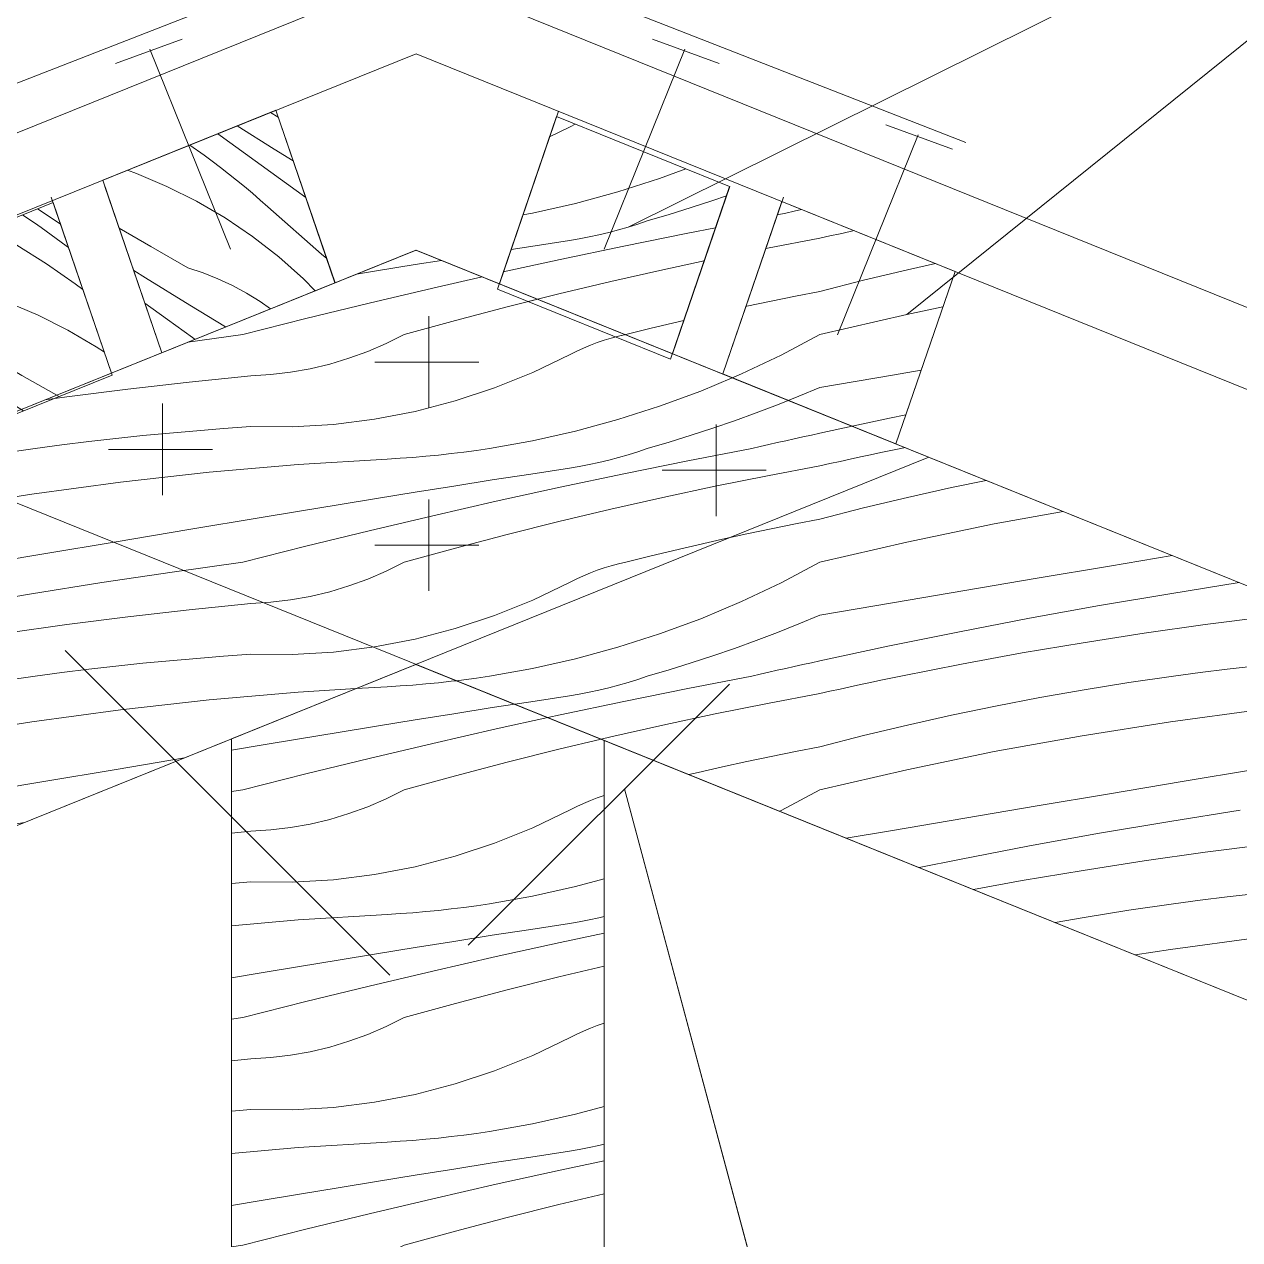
# Model space of a CAD drawing. Header units: millimetres. Extents: x 873544 to 1143527, y -837564 to -766512.
# Drawn here: x 1024534 to 1026161, y -771794 to -770167 of the extents above; entities that cross this region are included whole.
import ezdxf

# ---------------------------------------------------------------- set-up
doc = ezdxf.new("R2010")
doc.units = ezdxf.units.MM
doc.layers.add('2D-чертеж - Общий_Ном_пера__102', color=254, linetype='Continuous', lineweight=13, true_color=0xcccccc)
for name, color, linetype, lineweight in [('2D-чертеж - Общий_Ном_пера__124', 255, 'Continuous', 0), ('Dam konstrukstruksiyasi', 7, 'Continuous', 13), ('Qeyd xətti', 7, 'Continuous', 9)]:
    doc.layers.add(name, color=color, linetype=linetype, lineweight=lineweight)
doc.linetypes.add('С изломами (копия)', pattern='A,0,[2,BESEDKA1.Shx,S=79.365079,R=0,X=0,Y=0],-10000,0', length=10000)

# ---------------------------------------------------------------- blocks, each defined once
blk = doc.blocks.new('*X64')
at = {"layer": '2D-чертеж - Общий_Ном_пера__102', "linetype": 'Continuous'}
for p, q in [((-305860.2, -7921.5), (-305867.3, -7917)), ((-305851.3, -7927.6), (-305860.2, -7921.5)), ((-305821, -7926.4), (-305847.6, -7909)), ((-305913.1, -7935.5), (-305875.2, -7957.2)), ((-305842.6, -7933.8), (-305851.3, -7927.6)), ((-305808.9, -7958.5), (-305842.6, -7933.8)), ((-305816.7, -7929.1), (-305821, -7926.4)), ((-305875.2, -7957.2), (-305835.4, -7982.3)), ((-305805.9, -7960.7), (-305808.9, -7958.5)), ((-306009.1, -7978.5), (-306013.3, -7975.9)), ((-305986.3, -7992.2), (-306009.1, -7978.5)), ((-305835.4, -7982.3), (-305796.8, -8009.2)), ((-305979.6, -7996.5), (-305986.3, -7992.2)), ((-305972.8, -8000.5), (-305979.6, -7996.5)), ((-305965.8, -8004.2), (-305972.8, -8000.5)), ((-305958.8, -8007.7), (-305965.8, -8004.2)), ((-305951.6, -8011), (-305958.8, -8007.7)), ((-305944.3, -8014), (-305951.6, -8011)), ((-305936.9, -8016.7), (-305944.3, -8014)), ((-305929.4, -8019.2), (-305936.9, -8016.7)), ((-305887.5, -8033.8), (-305929.4, -8019.2)), ((-305786.7, -8016.7), (-305796.8, -8009.2)), ((-306015.3, -8043.7), (-306048.5, -8022.7)), ((-305846.6, -8051.1), (-305887.5, -8033.8)), ((-305966.6, -8073.7), (-306015.3, -8043.7)), ((-305807, -8071), (-305846.6, -8051.1)), ((-305993.4, -8098.8), (-306030.8, -8074.4)), ((-305917.6, -8103), (-305966.6, -8073.7)), ((-305768.7, -8093.4), (-305807, -8071)), ((-306015, -8106.3), (-306021.5, -8101.6)), ((-305934.6, -8136.5), (-305993.4, -8098.8)), ((-305868.2, -8131.8), (-305917.6, -8103)), ((-305757.9, -8100.7), (-305768.7, -8093.4)), ((-305981.3, -8131), (-306015, -8106.3)), ((-305947.5, -8155.6), (-305981.3, -8131)), ((-305818.5, -8160), (-305868.2, -8131.8)), ((-305875.5, -8173.6), (-305934.6, -8136.5)), ((-306001.9, -8158.9), (-305969.3, -8181.7)), ((-305913.7, -8180.2), (-305947.5, -8155.6)), ((-305818.3, -8160.1), (-305818.5, -8160)), ((-305958.2, -8189.8), (-305969.3, -8181.7)), ((-305897.4, -8192), (-305913.7, -8180.2)), ((-305866.1, -8179.4), (-305875.5, -8173.6)), ((-305947.3, -8198.2), (-305958.2, -8189.8)), ((-305936.4, -8206.6), (-305947.3, -8198.2)), ((-305935.5, -8207.4), (-305936.4, -8206.6))]:
    blk.add_line(p, q, dxfattribs=at)
blk = doc.blocks.new('Штриховка_28')
at = {"layer": '2D-чертеж - Общий_Ном_пера__124', "linetype": 'Continuous'}
for p, q in [((-306058.3, -7994.1), (-305826.5, -7900.5)), ((-305826.5, -7900.5), (-305747.4, -8131.4)), ((-305979.2, -8225.1), (-306058.3, -7994.1)), ((-305747.4, -8131.4), (-305979.2, -8225.1))]:
    blk.add_line(p, q, dxfattribs=at)
at = {"layer": '2D-чертеж - Общий_Ном_пера__102', "linetype": 'Continuous'}
blk.add_blockref('*X64', (0, 0), dxfattribs=at)
blk = doc.blocks.new('*X66')
at = {"layer": '2D-чертеж - Общий_Ном_пера__102', "linetype": 'Continuous'}
for p, q in [((-305525.1, -7785.9), (-305535.6, -7779.8)), ((-305602.7, -7810.8), (-305606.1, -7808.3)), ((-305530.6, -7828.8), (-305580, -7797.7)), ((-305643.6, -7823.4), (-305624.4, -7836.8)), ((-305568.9, -7835.3), (-305602.7, -7810.8)), ((-305613.4, -7845), (-305624.4, -7836.8)), ((-305535.1, -7859.9), (-305568.9, -7835.3)), ((-305505, -7844.6), (-305530.6, -7828.8)), ((-305715.1, -7861.4), (-305727.1, -7857.2)), ((-305602.4, -7853.3), (-305613.4, -7845)), ((-305591.6, -7861.8), (-305602.4, -7853.3)), ((-305674.2, -7878.7), (-305715.1, -7861.4)), ((-305580.9, -7870.4), (-305591.6, -7861.8)), ((-305570.3, -7879.1), (-305580.9, -7870.4)), ((-305501.2, -7884.3), (-305535.1, -7859.9)), ((-305634.6, -7898.6), (-305674.2, -7878.7)), ((-305559.8, -7888), (-305570.3, -7879.1)), ((-305549.4, -7897), (-305559.8, -7888)), ((-305488.2, -7893.7), (-305501.2, -7884.3)), ((-305596.3, -7921), (-305634.6, -7898.6)), ((-305539.1, -7906.1), (-305549.4, -7897)), ((-305467.4, -7969.4), (-305539.1, -7906.1)), ((-305559.6, -7945.9), (-305596.3, -7921)), ((-305695.8, -7959.4), (-305738, -7934.8)), ((-305524.5, -7973.1), (-305559.6, -7945.9)), ((-305646.1, -7987.6), (-305695.8, -7959.4)), ((-305460.2, -7975.4), (-305467.4, -7969.4)), ((-305625.7, -7994.4), (-305646.1, -7987.6)), ((-305491.4, -8002.5), (-305524.5, -7973.1)), ((-305703, -8001.2), (-305718.6, -7991.4)), ((-305643.6, -8037.9), (-305703, -8001.2)), ((-305605.8, -8002.4), (-305625.7, -7994.4)), ((-305586.4, -8011.5), (-305605.8, -8002.4)), ((-305475.6, -8018.4), (-305491.4, -8002.5)), ((-305567.5, -8021.6), (-305586.4, -8011.5)), ((-305549.2, -8032.9), (-305567.5, -8021.6)), ((-305673.6, -8056.8), (-305703.7, -8035)), ((-305595.7, -8066.9), (-305643.6, -8037.9)), ((-305535.3, -8042.6), (-305549.2, -8032.9)), ((-305639.7, -8081.2), (-305673.6, -8056.8)), ((-305636.5, -8083.5), (-305639.7, -8081.2))]:
    blk.add_line(p, q, dxfattribs=at)
blk = doc.blocks.new('Штриховка_29')
at = {"layer": '2D-чертеж - Общий_Ном_пера__124', "linetype": 'Continuous'}
for p, q in [((-305760, -7870.5), (-305528.2, -7776.8)), ((-305528.2, -7776.8), (-305449.2, -8007.8)), ((-305681, -8101.4), (-305760, -7870.5)), ((-305449.2, -8007.8), (-305681, -8101.4))]:
    blk.add_line(p, q, dxfattribs=at)
at = {"layer": '2D-чертеж - Общий_Ном_пера__102', "linetype": 'Continuous'}
blk.add_blockref('*X66', (0, 0), dxfattribs=at)
blk = doc.blocks.new('*X72')
at = {"layer": '2D-чертеж - Общий_Ном_пера__102', "linetype": 'Continuous'}
for p, q in [((-304857, -7917), (-304845.7, -7914.4)), ((-304845.7, -7914.4), (-304834.3, -7911.9)), ((-304834.3, -7911.9), (-304824.4, -7909.7)), ((-304772.9, -7942.1), (-304759.3, -7939.1)), ((-304759.3, -7939.1), (-304754.2, -7938)), ((-304870.2, -7961.3), (-304800, -7948.1)), ((-304800, -7948.1), (-304786.5, -7945.1)), ((-304786.5, -7945.1), (-304772.9, -7942.1)), ((-304872.4, -7961.8), (-304870.2, -7961.3)), ((-304682.8, -7990.3), (-304645.4, -7982)), ((-304800, -8019.3), (-304741.5, -8004.3)), ((-304741.5, -8004.3), (-304682.8, -7990.3)), ((-304832.7, -8025.7), (-304800, -8019.3)), ((-304897.9, -8039.3), (-304865.3, -8032.4)), ((-304865.3, -8032.4), (-304832.7, -8025.7)), ((-304899, -8039.5), (-304897.9, -8039.3)), ((-304800, -8077.2), (-304683.5, -8050.2)), ((-304683.5, -8050.2), (-304635.4, -8040.2)), ((-304800, -8077.2), (-304852, -8104.7)), ((-304852, -8104.7), (-304905.1, -8129.9)), ((-304905.1, -8129.9), (-304917.3, -8135)), ((-304800, -8147.8), (-304703, -8131.3)), ((-304703, -8131.3), (-304664.3, -8124.8)), ((-304800, -8147.8), (-304828.3, -8159.7)), ((-304828.3, -8159.7), (-304842.3, -8165.3)), ((-304756.8, -8199.8), (-304706.7, -8189.1)), ((-304706.7, -8189.1), (-304684.8, -8184.7))]:
    blk.add_line(p, q, dxfattribs=at)
blk = doc.blocks.new('Штриховка_32')
at = {"layer": '2D-чертеж - Общий_Ном_пера__124', "linetype": 'Continuous'}
for p, q in [((-304850.9, -7898.9), (-304929.9, -8129.9)), ((-304619.1, -7992.6), (-304850.9, -7898.9)), ((-304698.1, -8223.5), (-304619.1, -7992.6)), ((-304929.9, -8129.9), (-304698.1, -8223.5))]:
    blk.add_line(p, q, dxfattribs=at)
at = {"layer": '2D-чертеж - Общий_Ном_пера__102', "linetype": 'Continuous'}
blk.add_blockref('*X72', (0, 0), dxfattribs=at)
blk = doc.blocks.new('*X74')
at = {"layer": '2D-чертеж - Общий_Ном_пера__102', "linetype": 'Continuous'}
for p, q in [((-305161.8, -7812.2), (-305134.1, -7798.8)), ((-305134.1, -7798.8), (-305127.4, -7795.5)), ((-304979.4, -7855.3), (-305014.5, -7868.2)), ((-305014.5, -7868.2), (-305070.5, -7886.2)), ((-305070.5, -7886.2), (-305127.2, -7901.6)), ((-304925, -7891.4), (-304943.3, -7897.7)), ((-305127.2, -7901.6), (-305184.6, -7914.5)), ((-304972.4, -7907.2), (-305001.7, -7916.2)), ((-304943.3, -7897.7), (-304972.4, -7907.2)), ((-305184.6, -7914.5), (-305197.6, -7916.8)), ((-305001.7, -7916.2), (-305031.2, -7924.8)), ((-305095.8, -7943.5), (-305082.7, -7940.3)), ((-305082.7, -7940.3), (-305069.7, -7936.9)), ((-305069.7, -7936.9), (-305056.7, -7933.2)), ((-305056.7, -7933.2), (-305043.9, -7929.1)), ((-305043.9, -7929.1), (-305031.2, -7924.8)), ((-304977, -7941.4), (-304939.7, -7934.2)), ((-305187, -7959), (-305135.4, -7951)), ((-305135.4, -7951), (-305122.1, -7948.8)), ((-305122.1, -7948.8), (-305108.9, -7946.3)), ((-305108.9, -7946.3), (-305095.8, -7943.5)), ((-305062.5, -7958.7), (-304977, -7941.4)), ((-305213.4, -7963.1), (-305187, -7959)), ((-305147.9, -7976.7), (-305062.5, -7958.7)), ((-305223.8, -7993.3), (-305147.9, -7976.7)), ((-305010.1, -7990.3), (-304954.8, -7978.5)), ((-305079.8, -8006), (-305010.1, -7990.3)), ((-305149.3, -8022.6), (-305079.8, -8006)), ((-305190.4, -8032.9), (-305149.3, -8022.6)), ((-305060, -8077.2), (-305027.7, -8069.2)), ((-305027.7, -8069.2), (-304995.3, -8061.3)), ((-304995.3, -8061.3), (-304982.1, -8058.3)), ((-305073.2, -8080.3), (-305069.6, -8079.3)), ((-305069.6, -8079.3), (-305060, -8077.2))]:
    blk.add_line(p, q, dxfattribs=at)
blk = doc.blocks.new('Штриховка_33')
at = {"layer": '2D-чертеж - Общий_Ном_пера__124', "linetype": 'Continuous'}
for p, q in [((-305152.6, -7785.3), (-305231.6, -8016.2)), ((-304920.8, -7879), (-305152.6, -7785.3)), ((-304999.8, -8109.9), (-304920.8, -7879)), ((-305231.6, -8016.2), (-304999.8, -8109.9))]:
    blk.add_line(p, q, dxfattribs=at)
at = {"layer": '2D-чертеж - Общий_Ном_пера__102', "linetype": 'Continuous'}
blk.add_blockref('*X74', (0, 0), dxfattribs=at)
blk = doc.blocks.new('*X76')
at = {"layer": '2D-чертеж - Общий_Ном_пера__102', "linetype": 'Continuous'}
for p, q in [((-305310.6, -8543.2), (-305293.5, -8541.3)), ((-305293.5, -8541.3), (-305286.5, -8540.5)), ((-305421.2, -8551.1), (-305379.1, -8548.5)), ((-305379.1, -8548.5), (-305362, -8547.5)), ((-305362, -8547.5), (-305344.8, -8546.3)), ((-305344.8, -8546.3), (-305327.7, -8544.9)), ((-305327.7, -8544.9), (-305310.6, -8543.2)), ((-305238.6, -8576.6), (-305208.6, -8572)), ((-305341.8, -8593), (-305290.2, -8584.8)), ((-305290.2, -8584.8), (-305238.6, -8576.6)), ((-305233.2, -8605), (-305164.3, -8589.9)), ((-305444.9, -8609.7), (-305393.4, -8601.3)), ((-305393.4, -8601.3), (-305341.8, -8593)), ((-305318.3, -8624.4), (-305233.2, -8605)), ((-305548, -8626.7), (-305496.5, -8618.2)), ((-305496.5, -8618.2), (-305444.9, -8609.7)), ((-305149.3, -8632.2), (-305092.8, -8618.7)), ((-305587.6, -8633.4), (-305548, -8626.7)), ((-305403.2, -8644.5), (-305318.3, -8624.4)), ((-305218.6, -8649.6), (-305149.3, -8632.2)), ((-305488, -8665.3), (-305403.2, -8644.5)), ((-305287.7, -8667.8), (-305218.6, -8649.6)), ((-305572.6, -8686.8), (-305488, -8665.3)), ((-305356.6, -8686.8), (-305287.7, -8667.8)), ((-305587.6, -8688.9), (-305572.6, -8686.8)), ((-305380.6, -8698.7), (-305356.6, -8686.8)), ((-305405.3, -8709.3), (-305380.6, -8698.7)), ((-305125.3, -8708.8), (-305116.3, -8704.7)), ((-305116.3, -8704.7), (-305107.2, -8700.9)), ((-305107.2, -8700.9), (-305098, -8697.4)), ((-305098, -8697.4), (-305088.8, -8694.3)), ((-305456.2, -8726.2), (-305430.5, -8718.5)), ((-305430.5, -8718.5), (-305405.3, -8709.3)), ((-305184.1, -8737.3), (-305134.1, -8713.2)), ((-305134.1, -8713.2), (-305125.3, -8708.8)), ((-305535.2, -8740.3), (-305508.6, -8737.1)), ((-305508.6, -8737.1), (-305482.2, -8732.4)), ((-305482.2, -8732.4), (-305456.2, -8726.2)), ((-305235.5, -8758.2), (-305184.1, -8737.3)), ((-305587.6, -8744.6), (-305562, -8742.1)), ((-305562, -8742.1), (-305535.2, -8740.3)), ((-305288.1, -8775.6), (-305235.5, -8758.2)), ((-305341.7, -8789.6), (-305288.1, -8775.6)), ((-305451.2, -8807), (-305396.2, -8800.1)), ((-305396.2, -8800.1), (-305341.7, -8789.6)), ((-305587.6, -8811.8), (-305562, -8810)), ((-305562, -8810), (-305506.6, -8810.3)), ((-305506.6, -8810.3), (-305451.2, -8807)), ((-305127.2, -8816), (-305184.6, -8828.9)), ((-305088.8, -8805.6), (-305127.2, -8816)), ((-305184.6, -8828.9), (-305242.5, -8839.2)), ((-305362, -8852.3), (-305344.8, -8851.1)), ((-305344.8, -8851.1), (-305327.7, -8849.7)), ((-305327.7, -8849.7), (-305310.6, -8848)), ((-305310.6, -8848), (-305293.5, -8846.1)), ((-305293.5, -8846.1), (-305276.5, -8844)), ((-305276.5, -8844), (-305259.5, -8841.7)), ((-305259.5, -8841.7), (-305242.5, -8839.2)), ((-305587.6, -8868.5), (-305498.4, -8860.8)), ((-305498.4, -8860.8), (-305379.1, -8853.3)), ((-305379.1, -8853.3), (-305362, -8852.3)), ((-305187, -8873.4), (-305135.4, -8865.4)), ((-305135.4, -8865.4), (-305122.1, -8863.2)), ((-305122.1, -8863.2), (-305108.9, -8860.7)), ((-305108.9, -8860.7), (-305095.8, -8857.9)), ((-305095.8, -8857.9), (-305088.8, -8856.2)), ((-305290.2, -8889.6), (-305238.6, -8881.4)), ((-305238.6, -8881.4), (-305187, -8873.4)), ((-305147.9, -8891.1), (-305088.8, -8878.6)), ((-305393.4, -8906.1), (-305341.8, -8897.8)), ((-305341.8, -8897.8), (-305290.2, -8889.6)), ((-305233.2, -8909.8), (-305147.9, -8891.1)), ((-305496.5, -8923), (-305444.9, -8914.5)), ((-305444.9, -8914.5), (-305393.4, -8906.1)), ((-305318.3, -8929.2), (-305233.2, -8909.8)), ((-305587.6, -8938.2), (-305548, -8931.5)), ((-305548, -8931.5), (-305496.5, -8923)), ((-305403.2, -8949.3), (-305318.3, -8929.2)), ((-305149.3, -8937), (-305088.8, -8922.6)), ((-305488, -8970.1), (-305403.2, -8949.3)), ((-305218.6, -8954.4), (-305149.3, -8937)), ((-305287.7, -8972.6), (-305218.6, -8954.4)), ((-305572.6, -8991.6), (-305488, -8970.1)), ((-305356.6, -8991.6), (-305287.7, -8972.6)), ((-305587.6, -8993.7), (-305572.6, -8991.6)), ((-305380.6, -9003.5), (-305356.6, -8991.6)), ((-305430.5, -9023.3), (-305405.3, -9014.1)), ((-305405.3, -9014.1), (-305380.6, -9003.5)), ((-305134.1, -9018), (-305125.3, -9013.6)), ((-305125.3, -9013.6), (-305116.3, -9009.5)), ((-305116.3, -9009.5), (-305107.2, -9005.7)), ((-305107.2, -9005.7), (-305098, -9002.2)), ((-305098, -9002.2), (-305088.8, -8999.1)), ((-305456.2, -9031), (-305430.5, -9023.3)), ((-305184.1, -9042.1), (-305134.1, -9018)), ((-305587.6, -9049.4), (-305562, -9046.9)), ((-305562, -9046.9), (-305535.2, -9045.1)), ((-305535.2, -9045.1), (-305508.6, -9041.9)), ((-305508.6, -9041.9), (-305482.2, -9037.2)), ((-305482.2, -9037.2), (-305456.2, -9031)), ((-305235.5, -9063), (-305184.1, -9042.1)), ((-305288.1, -9080.4), (-305235.5, -9063)), ((-305396.2, -9104.9), (-305341.7, -9094.4)), ((-305341.7, -9094.4), (-305288.1, -9080.4)), ((-305506.6, -9115.1), (-305451.2, -9111.8)), ((-305451.2, -9111.8), (-305396.2, -9104.9)), ((-305088.8, -9110.4), (-305127.2, -9120.8)), ((-305587.6, -9116.6), (-305562, -9114.8)), ((-305562, -9114.8), (-305506.6, -9115.1)), ((-305127.2, -9120.8), (-305184.6, -9133.7)), ((-305259.5, -9146.5), (-305242.5, -9144)), ((-305184.6, -9133.7), (-305242.5, -9144)), ((-305498.4, -9165.6), (-305379.1, -9158.1)), ((-305379.1, -9158.1), (-305362, -9157.1)), ((-305362, -9157.1), (-305344.8, -9155.9)), ((-305344.8, -9155.9), (-305327.7, -9154.5)), ((-305327.7, -9154.5), (-305310.6, -9152.8)), ((-305310.6, -9152.8), (-305293.5, -9150.9)), ((-305293.5, -9150.9), (-305276.5, -9148.8)), ((-305276.5, -9148.8), (-305259.5, -9146.5)), ((-305587.6, -9173.3), (-305498.4, -9165.6)), ((-305187, -9178.2), (-305135.4, -9170.2)), ((-305135.4, -9170.2), (-305122.1, -9168)), ((-305122.1, -9168), (-305108.9, -9165.5)), ((-305108.9, -9165.5), (-305095.8, -9162.7)), ((-305095.8, -9162.7), (-305088.8, -9161)), ((-305290.2, -9194.4), (-305238.6, -9186.2)), ((-305238.6, -9186.2), (-305187, -9178.2)), ((-305147.9, -9195.9), (-305088.8, -9183.4)), ((-305393.4, -9210.9), (-305341.8, -9202.6)), ((-305341.8, -9202.6), (-305290.2, -9194.4)), ((-305233.2, -9214.6), (-305147.9, -9195.9)), ((-305496.5, -9227.8), (-305444.9, -9219.3)), ((-305444.9, -9219.3), (-305393.4, -9210.9)), ((-305318.3, -9234), (-305233.2, -9214.6)), ((-305587.6, -9243), (-305548, -9236.3)), ((-305548, -9236.3), (-305496.5, -9227.8)), ((-305403.2, -9254.1), (-305318.3, -9234)), ((-305218.6, -9259.2), (-305149.3, -9241.8)), ((-305149.3, -9241.8), (-305088.8, -9227.4)), ((-305488, -9274.9), (-305403.2, -9254.1)), ((-305287.7, -9277.4), (-305218.6, -9259.2)), ((-305572.6, -9296.4), (-305488, -9274.9)), ((-305356.6, -9296.4), (-305287.7, -9277.4)), ((-305587.6, -9298.5), (-305572.6, -9296.4)), ((-305380.6, -9308.3), (-305356.6, -9296.4)), ((-305107.2, -9310.5), (-305098, -9307)), ((-305098, -9307), (-305088.8, -9303.9)), ((-305430.5, -9328.1), (-305405.3, -9318.9)), ((-305405.3, -9318.9), (-305380.6, -9308.3)), ((-305184.1, -9346.9), (-305134.1, -9322.8)), ((-305134.1, -9322.8), (-305125.3, -9318.4)), ((-305125.3, -9318.4), (-305116.3, -9314.3)), ((-305116.3, -9314.3), (-305107.2, -9310.5)), ((-305482.2, -9342), (-305456.2, -9335.8)), ((-305456.2, -9335.8), (-305430.5, -9328.1)), ((-305587.6, -9354.2), (-305562, -9351.7)), ((-305562, -9351.7), (-305535.2, -9349.9)), ((-305535.2, -9349.9), (-305508.6, -9346.7)), ((-305508.6, -9346.7), (-305482.2, -9342)), ((-305235.5, -9367.8), (-305184.1, -9346.9)), ((-305288.1, -9385.2), (-305235.5, -9367.8)), ((-305341.7, -9399.2), (-305288.1, -9385.2)), ((-305396.2, -9409.7), (-305341.7, -9399.2)), ((-305587.6, -9421.4), (-305562, -9419.6)), ((-305562, -9419.6), (-305506.6, -9419.9)), ((-305506.6, -9419.9), (-305451.2, -9416.6)), ((-305451.2, -9416.6), (-305396.2, -9409.7)), ((-305088.8, -9415.2), (-305127.2, -9425.6)), ((-305127.2, -9425.6), (-305184.6, -9438.5)), ((-305293.5, -9455.7), (-305276.5, -9453.6)), ((-305276.5, -9453.6), (-305259.5, -9451.3)), ((-305259.5, -9451.3), (-305242.5, -9448.8)), ((-305184.6, -9438.5), (-305242.5, -9448.8)), ((-305498.4, -9470.4), (-305379.1, -9462.9)), ((-305379.1, -9462.9), (-305362, -9461.9)), ((-305362, -9461.9), (-305344.8, -9460.7)), ((-305344.8, -9460.7), (-305327.7, -9459.3)), ((-305327.7, -9459.3), (-305310.6, -9457.6)), ((-305310.6, -9457.6), (-305293.5, -9455.7)), ((-305108.9, -9470.3), (-305095.8, -9467.5)), ((-305095.8, -9467.5), (-305088.8, -9465.8)), ((-305587.6, -9478.1), (-305498.4, -9470.4)), ((-305238.6, -9491), (-305187, -9483)), ((-305187, -9483), (-305135.4, -9475)), ((-305135.4, -9475), (-305122.1, -9472.8)), ((-305122.1, -9472.8), (-305108.9, -9470.3)), ((-305341.8, -9507.4), (-305290.2, -9499.2)), ((-305290.2, -9499.2), (-305238.6, -9491)), ((-305233.2, -9519.4), (-305147.9, -9500.7)), ((-305147.9, -9500.7), (-305088.8, -9488.2)), ((-305444.9, -9524.1), (-305393.4, -9515.7)), ((-305393.4, -9515.7), (-305341.8, -9507.4)), ((-305548, -9541.1), (-305496.5, -9532.6)), ((-305496.5, -9532.6), (-305444.9, -9524.1)), ((-305318.3, -9538.8), (-305233.2, -9519.4)), ((-305149.3, -9546.6), (-305088.8, -9532.2)), ((-305587.6, -9547.8), (-305548, -9541.1)), ((-305403.2, -9558.9), (-305318.3, -9538.8)), ((-305218.6, -9564), (-305149.3, -9546.6)), ((-305488, -9579.7), (-305403.2, -9558.9)), ((-305287.7, -9582.2), (-305218.6, -9564)), ((-305572.6, -9601.2), (-305488, -9579.7)), ((-305356.6, -9601.2), (-305287.7, -9582.2)), ((-305587.6, -9603.3), (-305572.6, -9601.2)), ((-305405.3, -9623.7), (-305380.6, -9613.1)), ((-305380.6, -9613.1), (-305356.6, -9601.2)), ((-305116.3, -9619.1), (-305107.2, -9615.3)), ((-305107.2, -9615.3), (-305098, -9611.8)), ((-305098, -9611.8), (-305088.8, -9608.7)), ((-305430.5, -9632.9), (-305405.3, -9623.7)), ((-305184.1, -9651.7), (-305134.1, -9627.6)), ((-305134.1, -9627.6), (-305125.3, -9623.2)), ((-305125.3, -9623.2), (-305116.3, -9619.1)), ((-305508.6, -9651.5), (-305482.2, -9646.8)), ((-305482.2, -9646.8), (-305456.2, -9640.6)), ((-305456.2, -9640.6), (-305430.5, -9632.9)), ((-305587.6, -9659), (-305562, -9656.5)), ((-305562, -9656.5), (-305535.2, -9654.7)), ((-305535.2, -9654.7), (-305508.6, -9651.5)), ((-305235.5, -9672.6), (-305184.1, -9651.7)), ((-305288.1, -9690), (-305235.5, -9672.6)), ((-305341.7, -9704), (-305288.1, -9690)), ((-305396.2, -9714.5), (-305341.7, -9704)), ((-305587.6, -9726.2), (-305562, -9724.4)), ((-305562, -9724.4), (-305506.6, -9724.7)), ((-305506.6, -9724.7), (-305451.2, -9721.4)), ((-305451.2, -9721.4), (-305396.2, -9714.5)), ((-305088.8, -9720), (-305127.2, -9730.4)), ((-305184.6, -9743.3), (-305242.5, -9753.6)), ((-305127.2, -9730.4), (-305184.6, -9743.3)), ((-305327.7, -9764.1), (-305310.6, -9762.4)), ((-305310.6, -9762.4), (-305293.5, -9760.5)), ((-305293.5, -9760.5), (-305276.5, -9758.4)), ((-305276.5, -9758.4), (-305259.5, -9756.1)), ((-305259.5, -9756.1), (-305242.5, -9753.6)), ((-305587.6, -9782.9), (-305498.4, -9775.2)), ((-305498.4, -9775.2), (-305379.1, -9767.7)), ((-305379.1, -9767.7), (-305362, -9766.7)), ((-305362, -9766.7), (-305344.8, -9765.5)), ((-305344.8, -9765.5), (-305327.7, -9764.1)), ((-305135.4, -9779.8), (-305122.1, -9777.6)), ((-305122.1, -9777.6), (-305108.9, -9775.1)), ((-305108.9, -9775.1), (-305095.8, -9772.3)), ((-305095.8, -9772.3), (-305088.8, -9770.6)), ((-305238.6, -9795.8), (-305187, -9787.8)), ((-305187, -9787.8), (-305135.4, -9779.8)), ((-305147.9, -9805.5), (-305088.8, -9793)), ((-305341.8, -9812.2), (-305290.2, -9804)), ((-305290.2, -9804), (-305238.6, -9795.8)), ((-305233.2, -9824.2), (-305147.9, -9805.5)), ((-305444.9, -9828.9), (-305393.4, -9820.5)), ((-305393.4, -9820.5), (-305341.8, -9812.2)), ((-305318.3, -9843.6), (-305233.2, -9824.2)), ((-305548, -9845.9), (-305496.5, -9837.4)), ((-305496.5, -9837.4), (-305444.9, -9828.9)), ((-305403.2, -9863.7), (-305318.3, -9843.6)), ((-305149.3, -9851.4), (-305088.8, -9837)), ((-305587.6, -9852.6), (-305548, -9845.9)), ((-305218.6, -9868.8), (-305149.3, -9851.4)), ((-305488, -9884.5), (-305403.2, -9863.7)), ((-305287.7, -9887), (-305218.6, -9868.8)), ((-305572.6, -9906), (-305488, -9884.5)), ((-305356.6, -9906), (-305287.7, -9887)), ((-305587.6, -9908.1), (-305572.6, -9906)), ((-305380.6, -9917.9), (-305356.6, -9906)), ((-305405.3, -9928.5), (-305380.6, -9917.9)), ((-305125.3, -9928), (-305116.3, -9923.9)), ((-305116.3, -9923.9), (-305107.2, -9920.1)), ((-305107.2, -9920.1), (-305098, -9916.6)), ((-305098, -9916.6), (-305088.8, -9913.5)), ((-305456.2, -9945.4), (-305430.5, -9937.7)), ((-305430.5, -9937.7), (-305405.3, -9928.5)), ((-305184.1, -9956.5), (-305134.1, -9932.4)), ((-305134.1, -9932.4), (-305125.3, -9928)), ((-305535.2, -9959.5), (-305508.6, -9956.3)), ((-305508.6, -9956.3), (-305482.2, -9951.6)), ((-305482.2, -9951.6), (-305456.2, -9945.4)), ((-305235.5, -9977.4), (-305184.1, -9956.5)), ((-305587.6, -9963.8), (-305562, -9961.3)), ((-305562, -9961.3), (-305535.2, -9959.5)), ((-305288.1, -9994.8), (-305235.5, -9977.4)), ((-305341.7, -10008.8), (-305288.1, -9994.8)), ((-305451.2, -10026.2), (-305396.2, -10019.3)), ((-305396.2, -10019.3), (-305341.7, -10008.8)), ((-305587.6, -10031), (-305562, -10029.2)), ((-305562, -10029.2), (-305506.6, -10029.5)), ((-305506.6, -10029.5), (-305451.2, -10026.2)), ((-305127.2, -10035.2), (-305184.6, -10048.1)), ((-305088.8, -10024.8), (-305127.2, -10035.2)), ((-305184.6, -10048.1), (-305242.5, -10058.4)), ((-305379.1, -10072.5), (-305362, -10071.5)), ((-305362, -10071.5), (-305344.8, -10070.3)), ((-305344.8, -10070.3), (-305327.7, -10068.9)), ((-305327.7, -10068.9), (-305310.6, -10067.2)), ((-305310.6, -10067.2), (-305293.5, -10065.3)), ((-305293.5, -10065.3), (-305276.5, -10063.2)), ((-305276.5, -10063.2), (-305259.5, -10060.9)), ((-305259.5, -10060.9), (-305242.5, -10058.4)), ((-305587.6, -10087.7), (-305498.4, -10080)), ((-305498.4, -10080), (-305379.1, -10072.5)), ((-305187, -10092.6), (-305135.4, -10084.6)), ((-305135.4, -10084.6), (-305122.1, -10082.4)), ((-305122.1, -10082.4), (-305108.9, -10079.9)), ((-305108.9, -10079.9), (-305095.8, -10077.1)), ((-305095.8, -10077.1), (-305088.8, -10075.4)), ((-305290.2, -10108.8), (-305238.6, -10100.6)), ((-305238.6, -10100.6), (-305187, -10092.6)), ((-305147.9, -10110.3), (-305088.8, -10097.8)), ((-305393.4, -10125.3), (-305341.8, -10117)), ((-305341.8, -10117), (-305290.2, -10108.8)), ((-305233.2, -10129), (-305147.9, -10110.3)), ((-305496.5, -10142.2), (-305444.9, -10133.7)), ((-305444.9, -10133.7), (-305393.4, -10125.3)), ((-305318.3, -10148.4), (-305233.2, -10129)), ((-305587.6, -10157.4), (-305548, -10150.7)), ((-305548, -10150.7), (-305496.5, -10142.2)), ((-305403.2, -10168.5), (-305318.3, -10148.4)), ((-305149.3, -10156.2), (-305088.8, -10141.8)), ((-305488, -10189.3), (-305403.2, -10168.5)), ((-305218.6, -10173.6), (-305149.3, -10156.2)), ((-305287.7, -10191.8), (-305218.6, -10173.6)), ((-305572.6, -10210.8), (-305488, -10189.3)), ((-305356.6, -10210.8), (-305287.7, -10191.8)), ((-305587.6, -10212.9), (-305572.6, -10210.8)), ((-305380.6, -10222.7), (-305356.6, -10210.8)), ((-305098, -10221.4), (-305088.8, -10218.3)), ((-305430.5, -10242.5), (-305405.3, -10233.3)), ((-305405.3, -10233.3), (-305380.6, -10222.7)), ((-305134.1, -10237.2), (-305125.3, -10232.8)), ((-305125.3, -10232.8), (-305116.3, -10228.7)), ((-305116.3, -10228.7), (-305107.2, -10224.9)), ((-305107.2, -10224.9), (-305098, -10221.4)), ((-305482.2, -10256.4), (-305456.2, -10250.2)), ((-305456.2, -10250.2), (-305430.5, -10242.5)), ((-305184.1, -10261.3), (-305134.1, -10237.2)), ((-305587.6, -10268.6), (-305562, -10266.1)), ((-305562, -10266.1), (-305535.2, -10264.3)), ((-305535.2, -10264.3), (-305508.6, -10261.1)), ((-305508.6, -10261.1), (-305482.2, -10256.4)), ((-305235.5, -10282.2), (-305184.1, -10261.3)), ((-305288.1, -10299.6), (-305235.5, -10282.2)), ((-305341.7, -10313.6), (-305288.1, -10299.6)), ((-305396.2, -10324.1), (-305341.7, -10313.6)), ((-305506.6, -10334.3), (-305451.2, -10331)), ((-305451.2, -10331), (-305396.2, -10324.1)), ((-305088.8, -10329.6), (-305127.2, -10340)), ((-305587.6, -10335.8), (-305562, -10334)), ((-305562, -10334), (-305506.6, -10334.3)), ((-305127.2, -10340), (-305184.6, -10352.9)), ((-305259.5, -10365.7), (-305242.5, -10363.2)), ((-305184.6, -10352.9), (-305242.5, -10363.2)), ((-305498.4, -10384.8), (-305379.1, -10377.3)), ((-305379.1, -10377.3), (-305362, -10376.3)), ((-305362, -10376.3), (-305344.8, -10375.1)), ((-305344.8, -10375.1), (-305327.7, -10373.7)), ((-305327.7, -10373.7), (-305310.6, -10372)), ((-305310.6, -10372), (-305293.5, -10370.1)), ((-305293.5, -10370.1), (-305276.5, -10368)), ((-305276.5, -10368), (-305259.5, -10365.7)), ((-305095.8, -10381.9), (-305088.8, -10380.2)), ((-305587.6, -10392.5), (-305498.4, -10384.8)), ((-305238.6, -10405.4), (-305187, -10397.4)), ((-305187, -10397.4), (-305135.4, -10389.4)), ((-305135.4, -10389.4), (-305122.1, -10387.2)), ((-305122.1, -10387.2), (-305108.9, -10384.7)), ((-305108.9, -10384.7), (-305095.8, -10381.9)), ((-305341.8, -10421.8), (-305290.2, -10413.6)), ((-305290.2, -10413.6), (-305238.6, -10405.4)), ((-305147.9, -10415.1), (-305088.8, -10402.6)), ((-305393.4, -10430.1), (-305341.8, -10421.8)), ((-305233.2, -10433.8), (-305147.9, -10415.1)), ((-305496.5, -10447), (-305444.9, -10438.5)), ((-305444.9, -10438.5), (-305393.4, -10430.1)), ((-305318.3, -10453.2), (-305233.2, -10433.8)), ((-305587.6, -10462.2), (-305548, -10455.5)), ((-305548, -10455.5), (-305496.5, -10447)), ((-305403.2, -10473.3), (-305318.3, -10453.2)), ((-305218.6, -10478.4), (-305149.3, -10461)), ((-305149.3, -10461), (-305088.8, -10446.6)), ((-305488, -10494.1), (-305403.2, -10473.3)), ((-305287.7, -10496.6), (-305218.6, -10478.4)), ((-305572.6, -10515.6), (-305488, -10494.1)), ((-305356.6, -10515.6), (-305287.7, -10496.6)), ((-305587.6, -10517.7), (-305572.6, -10515.6)), ((-305405.3, -10538.1), (-305380.6, -10527.5)), ((-305380.6, -10527.5), (-305356.6, -10515.6)), ((-305107.2, -10529.7), (-305098, -10526.2)), ((-305098, -10526.2), (-305088.8, -10523.1)), ((-305430.5, -10547.3), (-305405.3, -10538.1)), ((-305184.1, -10566.1), (-305134.1, -10542)), ((-305134.1, -10542), (-305125.3, -10537.6)), ((-305125.3, -10537.6), (-305116.3, -10533.5)), ((-305116.3, -10533.5), (-305107.2, -10529.7)), ((-305482.2, -10561.2), (-305456.2, -10555)), ((-305456.2, -10555), (-305430.5, -10547.3)), ((-305587.6, -10573.4), (-305562, -10570.9)), ((-305562, -10570.9), (-305535.2, -10569.1)), ((-305535.2, -10569.1), (-305508.6, -10565.9)), ((-305508.6, -10565.9), (-305482.2, -10561.2)), ((-305235.5, -10587), (-305184.1, -10566.1)), ((-305288.1, -10604.4), (-305235.5, -10587)), ((-305341.7, -10618.4), (-305288.1, -10604.4)), ((-305396.2, -10628.9), (-305341.7, -10618.4)), ((-305587.6, -10640.6), (-305562, -10638.8)), ((-305562, -10638.8), (-305506.6, -10639.1)), ((-305506.6, -10639.1), (-305451.2, -10635.8)), ((-305451.2, -10635.8), (-305396.2, -10628.9)), ((-305088.8, -10634.4), (-305127.2, -10644.8)), ((-305184.6, -10657.7), (-305242.5, -10668)), ((-305127.2, -10644.8), (-305184.6, -10657.7)), ((-305293.5, -10674.9), (-305276.5, -10672.8)), ((-305276.5, -10672.8), (-305259.5, -10670.5)), ((-305259.5, -10670.5), (-305242.5, -10668)), ((-305587.6, -10697.3), (-305498.4, -10689.6)), ((-305498.4, -10689.6), (-305379.1, -10682.1)), ((-305379.1, -10682.1), (-305362, -10681.1)), ((-305362, -10681.1), (-305344.8, -10679.9)), ((-305344.8, -10679.9), (-305327.7, -10678.5)), ((-305327.7, -10678.5), (-305310.6, -10676.8)), ((-305310.6, -10676.8), (-305293.5, -10674.9)), ((-305122.1, -10692), (-305108.9, -10689.5)), ((-305108.9, -10689.5), (-305095.8, -10686.7)), ((-305095.8, -10686.7), (-305088.8, -10685)), ((-305238.6, -10710.2), (-305187, -10702.2)), ((-305187, -10702.2), (-305135.4, -10694.2)), ((-305135.4, -10694.2), (-305122.1, -10692)), ((-305341.8, -10726.6), (-305290.2, -10718.4)), ((-305290.2, -10718.4), (-305238.6, -10710.2)), ((-305233.2, -10738.6), (-305147.9, -10719.9)), ((-305147.9, -10719.9), (-305088.8, -10707.4)), ((-305444.9, -10743.3), (-305393.4, -10734.9)), ((-305393.4, -10734.9), (-305341.8, -10726.6)), ((-305318.3, -10758), (-305233.2, -10738.6)), ((-305548, -10760.3), (-305496.5, -10751.8)), ((-305496.5, -10751.8), (-305444.9, -10743.3)), ((-305149.3, -10765.8), (-305088.8, -10751.4)), ((-305587.6, -10767), (-305548, -10760.3)), ((-305363.8, -10768.8), (-305318.3, -10758)), ((-305161.1, -10768.8), (-305149.3, -10765.8))]:
    blk.add_line(p, q, dxfattribs=at)
blk = doc.blocks.new('Штриховка_34')
at = {"layer": '2D-чертеж - Общий_Ном_пера__124', "linetype": 'Continuous'}
for p, q in [((-305587.6, -8618.4), (-305340.7, -8518.6)), ((-305340.7, -8518.6), (-305088.8, -8620.4)), ((-305587.6, -10768.8), (-305587.6, -8618.4)), ((-305088.8, -8620.4), (-305088.8, -10768.8)), ((-305088.8, -10768.8), (-305587.6, -10768.8))]:
    blk.add_line(p, q, dxfattribs=at)
at = {"layer": '2D-чертеж - Общий_Ном_пера__102', "linetype": 'Continuous'}
blk.add_blockref('*X76', (0, 0), dxfattribs=at)
blk = doc.blocks.new('*X78')
at = {"layer": '2D-чертеж - Общий_Ном_пера__102', "linetype": 'Continuous'}
for p, q in [((-305393.4, -7991.7), (-305341.8, -7983.4)), ((-305341.8, -7983.4), (-305306.4, -7977.8)), ((-305420.3, -7996.1), (-305393.4, -7991.7)), ((-305318.3, -8014.8), (-305252.1, -7999.7)), ((-305403.2, -8034.9), (-305318.3, -8014.8)), ((-305488, -8055.7), (-305403.2, -8034.9)), ((-305218.6, -8040), (-305177.8, -8029.7)), ((-305287.7, -8058.2), (-305218.6, -8040)), ((-305572.6, -8077.2), (-305488, -8055.7)), ((-305356.6, -8077.2), (-305287.7, -8058.2)), ((-305646.1, -8087.3), (-305572.6, -8077.2)), ((-305380.6, -8089.1), (-305356.6, -8077.2)), ((-305098, -8087.8), (-305088.6, -8084.7)), ((-305088.6, -8084.7), (-305079.2, -8081.8)), ((-305079.2, -8081.8), (-305069.6, -8079.3)), ((-305069.6, -8079.3), (-305060.2, -8077.2)), ((-305430.5, -8108.9), (-305405.3, -8099.7)), ((-305405.3, -8099.7), (-305380.6, -8089.1)), ((-305134.1, -8103.6), (-305125.3, -8099.2)), ((-305125.3, -8099.2), (-305116.3, -8095.1)), ((-305116.3, -8095.1), (-305107.2, -8091.3)), ((-305107.2, -8091.3), (-305098, -8087.8)), ((-305482.2, -8122.8), (-305456.2, -8116.6)), ((-305456.2, -8116.6), (-305430.5, -8108.9)), ((-305184.1, -8127.7), (-305134.1, -8103.6)), ((-305644.2, -8140.7), (-305562, -8132.5)), ((-305562, -8132.5), (-305535.2, -8130.7)), ((-305535.2, -8130.7), (-305508.6, -8127.5)), ((-305508.6, -8127.5), (-305482.2, -8122.8)), ((-305235.5, -8148.6), (-305184.1, -8127.7)), ((-304917.3, -8135), (-304959.3, -8152.7)), ((-305808.2, -8160.5), (-305726.3, -8150.1)), ((-305726.3, -8150.1), (-305644.2, -8140.7)), ((-305288.1, -8166), (-305235.5, -8148.6)), ((-305837.6, -8164.7), (-305808.2, -8160.5)), ((-305341.7, -8180), (-305288.1, -8166)), ((-304959.3, -8152.7), (-305014.5, -8173)), ((-304842.3, -8165.3), (-304856.8, -8171.1)), ((-305396.2, -8190.5), (-305341.7, -8180)), ((-305014.5, -8173), (-305070.5, -8191)), ((-304885.4, -8182), (-304914.3, -8192.5)), ((-304856.8, -8171.1), (-304885.4, -8182)), ((-305598.2, -8202.9), (-305562, -8200.4)), ((-305562, -8200.4), (-305506.6, -8200.7)), ((-305506.6, -8200.7), (-305451.2, -8197.4)), ((-305451.2, -8197.4), (-305396.2, -8190.5)), ((-305070.5, -8191), (-305127.2, -8206.4)), ((-304914.3, -8192.5), (-304943.3, -8202.5)), ((-304800, -8209.1), (-304756.8, -8199.8)), ((-305778.7, -8220.4), (-305742.7, -8216.2)), ((-305742.7, -8216.2), (-305706.6, -8212.4)), ((-305706.6, -8212.4), (-305670.5, -8208.9)), ((-305670.5, -8208.9), (-305634.3, -8205.8)), ((-305634.3, -8205.8), (-305598.2, -8202.9)), ((-305127.2, -8206.4), (-305184.6, -8219.3)), ((-304972.4, -8212), (-305001.7, -8221)), ((-304943.3, -8202.5), (-304972.4, -8212)), ((-304845.7, -8219.2), (-304834.3, -8216.7)), ((-304834.3, -8216.7), (-304822.8, -8214.1)), ((-304822.8, -8214.1), (-304811.4, -8211.6)), ((-304811.4, -8211.6), (-304800, -8209.1)), ((-305910.4, -8238.3), (-305850.7, -8229.6)), ((-305850.7, -8229.6), (-305814.7, -8224.8)), ((-305814.7, -8224.8), (-305778.7, -8220.4)), ((-305276.5, -8234.4), (-305259.5, -8232.1)), ((-305259.5, -8232.1), (-305242.5, -8229.6)), ((-305184.6, -8219.3), (-305242.5, -8229.6)), ((-305043.9, -8233.9), (-305031.2, -8229.6)), ((-305001.7, -8221), (-305031.2, -8229.6)), ((-304977, -8246.2), (-304891.3, -8229.6)), ((-304891.3, -8229.6), (-304879.9, -8227)), ((-304879.9, -8227), (-304868.5, -8224.4)), ((-304868.5, -8224.4), (-304857.1, -8221.8)), ((-304857.1, -8221.8), (-304845.7, -8219.2)), ((-304718.6, -8235.2), (-304705, -8232.4)), ((-304705, -8232.4), (-304691.4, -8229.6)), ((-304691.4, -8229.6), (-304685.8, -8228.5)), ((-305498.4, -8251.2), (-305379.1, -8243.7)), ((-305379.1, -8243.7), (-305362, -8242.7)), ((-305362, -8242.7), (-305344.8, -8241.5)), ((-305344.8, -8241.5), (-305327.7, -8240.1)), ((-305327.7, -8240.1), (-305310.6, -8238.4)), ((-305310.6, -8238.4), (-305293.5, -8236.5)), ((-305293.5, -8236.5), (-305276.5, -8234.4)), ((-305108.9, -8251.1), (-305095.8, -8248.3)), ((-305095.8, -8248.3), (-305082.7, -8245.1)), ((-305082.7, -8245.1), (-305069.7, -8241.7)), ((-305069.7, -8241.7), (-305056.7, -8238)), ((-305062.5, -8263.5), (-304977, -8246.2)), ((-305056.7, -8238), (-305043.9, -8233.9)), ((-304786.5, -8249.9), (-304772.9, -8246.9)), ((-304772.9, -8246.9), (-304759.3, -8243.9)), ((-304759.3, -8243.9), (-304745.8, -8241)), ((-304745.8, -8241), (-304732.2, -8238.1)), ((-304732.2, -8238.1), (-304718.6, -8235.2)), ((-305736.3, -8274.6), (-305617.5, -8261.5)), ((-305617.5, -8261.5), (-305498.4, -8251.2)), ((-305238.6, -8271.8), (-305187, -8263.8)), ((-305187, -8263.8), (-305135.4, -8255.8)), ((-305147.9, -8281.5), (-305062.5, -8263.5)), ((-305135.4, -8255.8), (-305122.1, -8253.6)), ((-305122.1, -8253.6), (-305108.9, -8251.1)), ((-304870.2, -8266.1), (-304800, -8252.9)), ((-304800, -8252.9), (-304786.5, -8249.9)), ((-305854.8, -8290.6), (-305736.3, -8274.6)), ((-305341.8, -8288.2), (-305290.2, -8280)), ((-305290.2, -8280), (-305238.6, -8271.8)), ((-305233.2, -8300.2), (-305147.9, -8281.5)), ((-305010.1, -8295.1), (-304940.3, -8280.2)), ((-304940.3, -8280.2), (-304870.2, -8266.1)), ((-304682.8, -8295.1), (-304623.9, -8282)), ((-304623.9, -8282), (-304577.4, -8272.3)), ((-305972.9, -8309.3), (-305854.8, -8290.6)), ((-305444.9, -8304.9), (-305393.4, -8296.5)), ((-305393.4, -8296.5), (-305341.8, -8288.2)), ((-305079.8, -8310.8), (-305010.1, -8295.1)), ((-304741.5, -8309.1), (-304682.8, -8295.1)), ((-305548, -8321.9), (-305496.5, -8313.4)), ((-305496.5, -8313.4), (-305444.9, -8304.9)), ((-305318.3, -8319.6), (-305233.2, -8300.2)), ((-305149.3, -8327.4), (-305079.8, -8310.8)), ((-304800, -8324.1), (-304741.5, -8309.1)), ((-304566.5, -8330.7), (-304474.4, -8313.9)), ((-305645, -8338.1), (-305548, -8321.9)), ((-305403.2, -8339.7), (-305318.3, -8319.6)), ((-305218.6, -8344.8), (-305149.3, -8327.4)), ((-304865.3, -8337.2), (-304832.7, -8330.5)), ((-304832.7, -8330.5), (-304800, -8324.1)), ((-304683.5, -8355), (-304566.5, -8330.7)), ((-305742, -8354.4), (-305645, -8338.1)), ((-305488, -8360.5), (-305403.2, -8339.7)), ((-305287.7, -8363), (-305218.6, -8344.8)), ((-304930.4, -8351.2), (-304897.9, -8344.1)), ((-304897.9, -8344.1), (-304865.3, -8337.2)), ((-305839.1, -8370.7), (-305742, -8354.4)), ((-305572.6, -8382), (-305488, -8360.5)), ((-305356.6, -8382), (-305287.7, -8363)), ((-304995.3, -8366.1), (-304962.9, -8358.5)), ((-304962.9, -8358.5), (-304930.4, -8351.2)), ((-304800, -8382), (-304683.5, -8355)), ((-305936.1, -8387), (-305839.1, -8370.7)), ((-305060, -8382), (-305027.7, -8374)), ((-305027.7, -8374), (-304995.3, -8366.1)), ((-304412.1, -8387), (-304328.4, -8372.9)), ((-305761.4, -8409), (-305667.1, -8395)), ((-305667.1, -8395), (-305572.6, -8382)), ((-305405.3, -8404.5), (-305380.6, -8393.9)), ((-305380.6, -8393.9), (-305356.6, -8382)), ((-305116.3, -8399.9), (-305107.2, -8396.1)), ((-305107.2, -8396.1), (-305098, -8392.6)), ((-305098, -8392.6), (-305088.6, -8389.5)), ((-305088.6, -8389.5), (-305079.2, -8386.6)), ((-305079.2, -8386.6), (-305069.6, -8384.1)), ((-305069.6, -8384.1), (-305060, -8382)), ((-304800, -8382), (-304852, -8409.5)), ((-304509, -8403.3), (-304412.1, -8387)), ((-305855.6, -8424), (-305761.4, -8409)), ((-305430.5, -8413.7), (-305405.3, -8404.5)), ((-305184.1, -8432.5), (-305134.1, -8408.4)), ((-305134.1, -8408.4), (-305125.3, -8404)), ((-305125.3, -8404), (-305116.3, -8399.9)), ((-304852, -8409.5), (-304905.1, -8434.7)), ((-304606, -8419.7), (-304509, -8403.3)), ((-304331.6, -8424), (-304238.6, -8409.2)), ((-305949.7, -8440), (-305855.6, -8424)), ((-305508.6, -8432.3), (-305482.2, -8427.6)), ((-305482.2, -8427.6), (-305456.2, -8421.4)), ((-305456.2, -8421.4), (-305430.5, -8413.7)), ((-304703, -8436.1), (-304606, -8419.7)), ((-304425.7, -8440), (-304331.6, -8424)), ((-305644.2, -8445.5), (-305562, -8437.3)), ((-305562, -8437.3), (-305535.2, -8435.5)), ((-305535.2, -8435.5), (-305508.6, -8432.3)), ((-305235.5, -8453.4), (-305184.1, -8432.5)), ((-304905.1, -8434.7), (-304959.3, -8457.5)), ((-304800, -8452.6), (-304703, -8436.1)), ((-304519.5, -8457), (-304425.7, -8440)), ((-305808.2, -8465.3), (-305726.3, -8454.9)), ((-305726.3, -8454.9), (-305644.2, -8445.5)), ((-305288.1, -8470.8), (-305235.5, -8453.4)), ((-304959.3, -8457.5), (-305014.5, -8477.8)), ((-304800, -8452.6), (-304828.3, -8464.5)), ((-304613.2, -8475), (-304519.5, -8457)), ((-304284.2, -8465.3), (-304202.3, -8454.9)), ((-305890, -8476.9), (-305808.2, -8465.3)), ((-305341.7, -8484.8), (-305288.1, -8470.8)), ((-304856.8, -8475.9), (-304885.4, -8486.8)), ((-304828.3, -8464.5), (-304856.8, -8475.9)), ((-304706.7, -8493.9), (-304613.2, -8475)), ((-304447.7, -8489.6), (-304366, -8476.9)), ((-304366, -8476.9), (-304284.2, -8465.3)), ((-305396.2, -8495.3), (-305341.7, -8484.8)), ((-305014.5, -8477.8), (-305070.5, -8495.8)), ((-304885.4, -8486.8), (-304914.3, -8497.3)), ((-304529.1, -8503.4), (-304447.7, -8489.6)), ((-305634.3, -8510.6), (-305598.2, -8507.7)), ((-305598.2, -8507.7), (-305562, -8505.2)), ((-305562, -8505.2), (-305506.6, -8505.5)), ((-305506.6, -8505.5), (-305451.2, -8502.2)), ((-305451.2, -8502.2), (-305396.2, -8495.3)), ((-305070.5, -8495.8), (-305127.2, -8511.2)), ((-304943.3, -8507.3), (-304972.4, -8516.8)), ((-304914.3, -8497.3), (-304943.3, -8507.3)), ((-304800, -8513.9), (-304706.7, -8493.9)), ((-304610.4, -8518.4), (-304529.1, -8503.4)), ((-305814.7, -8529.6), (-305778.7, -8525.2)), ((-305778.7, -8525.2), (-305742.7, -8521)), ((-305742.7, -8521), (-305706.6, -8517.2)), ((-305706.6, -8517.2), (-305670.5, -8513.7)), ((-305670.5, -8513.7), (-305634.3, -8510.6)), ((-305184.6, -8524.1), (-305242.5, -8534.4)), ((-305127.2, -8511.2), (-305184.6, -8524.1)), ((-305001.7, -8525.8), (-305031.2, -8534.4)), ((-304972.4, -8516.8), (-305001.7, -8525.8)), ((-304857.1, -8526.6), (-304845.7, -8524)), ((-304845.7, -8524), (-304834.3, -8521.5)), ((-304834.3, -8521.5), (-304822.8, -8518.9)), ((-304822.8, -8518.9), (-304811.4, -8516.4)), ((-304811.4, -8516.4), (-304800, -8513.9)), ((-304691.4, -8534.4), (-304610.4, -8518.4)), ((-304290.7, -8529.6), (-304254.7, -8525.2)), ((-304254.7, -8525.2), (-304218.7, -8521)), ((-305910.4, -8543.1), (-305850.7, -8534.4)), ((-305850.7, -8534.4), (-305814.7, -8529.6)), ((-305286.5, -8540.5), (-305276.5, -8539.2)), ((-305276.5, -8539.2), (-305259.5, -8536.9)), ((-305259.5, -8536.9), (-305242.5, -8534.4)), ((-305056.7, -8542.8), (-305043.9, -8538.7)), ((-305043.9, -8538.7), (-305031.2, -8534.4)), ((-304977, -8551), (-304891.3, -8534.4)), ((-304891.3, -8534.4), (-304879.9, -8531.8)), ((-304879.9, -8531.8), (-304868.5, -8529.2)), ((-304868.5, -8529.2), (-304857.1, -8526.6)), ((-304732.2, -8542.9), (-304718.6, -8540)), ((-304718.6, -8540), (-304705, -8537.2)), ((-304705, -8537.2), (-304691.4, -8534.4)), ((-304386.4, -8543.1), (-304326.7, -8534.4)), ((-304326.7, -8534.4), (-304290.7, -8529.6)), ((-305617.5, -8566.3), (-305498.4, -8556)), ((-305498.4, -8556), (-305421.2, -8551.1)), ((-305135.4, -8560.6), (-305122.1, -8558.4)), ((-305122.1, -8558.4), (-305108.9, -8555.9)), ((-305108.9, -8555.9), (-305095.8, -8553.1)), ((-305095.8, -8553.1), (-305082.7, -8549.9)), ((-305082.7, -8549.9), (-305069.7, -8546.5)), ((-305069.7, -8546.5), (-305056.7, -8542.8)), ((-305062.5, -8568.3), (-304977, -8551)), ((-304870.2, -8570.9), (-304800, -8557.7)), ((-304800, -8557.7), (-304786.5, -8554.7)), ((-304786.5, -8554.7), (-304772.9, -8551.7)), ((-304772.9, -8551.7), (-304759.3, -8548.7)), ((-304759.3, -8548.7), (-304745.8, -8545.8)), ((-304745.8, -8545.8), (-304732.2, -8542.9)), ((-304505.5, -8563.1), (-304446, -8552.7)), ((-304446, -8552.7), (-304386.4, -8543.1)), ((-305736.3, -8579.4), (-305617.5, -8566.3)), ((-305208.6, -8572), (-305187, -8568.6)), ((-305187, -8568.6), (-305135.4, -8560.6)), ((-305147.9, -8586.3), (-305062.5, -8568.3)), ((-304940.3, -8585), (-304870.2, -8570.9)), ((-304623.9, -8586.8), (-304564.7, -8574.5)), ((-304564.7, -8574.5), (-304505.5, -8563.1)), ((-305854.8, -8595.4), (-305736.3, -8579.4)), ((-305164.3, -8589.9), (-305147.9, -8586.3)), ((-305010.1, -8599.9), (-304940.3, -8585)), ((-304682.8, -8599.9), (-304623.9, -8586.8)), ((-304330.8, -8595.4), (-304212.3, -8579.4)), ((-305972.9, -8614.1), (-305854.8, -8595.4)), ((-305079.8, -8615.6), (-305010.1, -8599.9)), ((-304741.5, -8613.9), (-304682.8, -8599.9)), ((-304448.9, -8614.1), (-304330.8, -8595.4)), ((-305092.8, -8618.7), (-305079.8, -8615.6)), ((-304800, -8628.9), (-304741.5, -8613.9)), ((-304566.5, -8635.5), (-304448.9, -8614.1)), ((-304865.3, -8642), (-304832.7, -8635.3)), ((-304832.7, -8635.3), (-304800, -8628.9)), ((-304683.5, -8659.8), (-304566.5, -8635.5)), ((-305742, -8659.2), (-305650.8, -8643.9)), ((-304962.9, -8663.3), (-304930.4, -8656)), ((-304930.4, -8656), (-304897.9, -8648.9)), ((-304897.9, -8648.9), (-304865.3, -8642)), ((-305839.1, -8675.5), (-305742, -8659.2)), ((-304975.3, -8666.2), (-304962.9, -8663.3)), ((-304800, -8686.8), (-304683.5, -8659.8)), ((-304315.1, -8675.5), (-304218, -8659.2)), ((-305936.1, -8691.8), (-305839.1, -8675.5)), ((-304800, -8686.8), (-304852, -8714.3)), ((-304412.1, -8691.8), (-304315.1, -8675.5)), ((-304509, -8708.1), (-304412.1, -8691.8)), ((-304852, -8714.3), (-304854, -8715.3)), ((-304606, -8724.5), (-304509, -8708.1)), ((-304331.6, -8728.8), (-304237.4, -8713.8)), ((-305949.7, -8744.8), (-305864.7, -8730.3)), ((-304703, -8740.9), (-304606, -8724.5)), ((-304425.7, -8744.8), (-304331.6, -8728.8)), ((-304764.6, -8751.4), (-304703, -8740.9)), ((-304519.5, -8761.8), (-304425.7, -8744.8)), ((-304613.2, -8779.8), (-304519.5, -8761.8)), ((-304366, -8781.7), (-304284.2, -8770.1)), ((-304284.2, -8770.1), (-304202.3, -8759.7)), ((-304667.2, -8790.7), (-304613.2, -8779.8)), ((-304447.7, -8794.4), (-304366, -8781.7)), ((-304529.1, -8808.2), (-304447.7, -8794.4)), ((-304594.2, -8820.2), (-304529.1, -8808.2)), ((-304326.7, -8839.2), (-304290.7, -8834.4)), ((-304290.7, -8834.4), (-304254.7, -8830)), ((-304254.7, -8830), (-304218.7, -8825.8)), ((-304446, -8857.5), (-304386.4, -8847.9)), ((-304386.4, -8847.9), (-304326.7, -8839.2)), ((-304485, -8864.3), (-304446, -8857.5)), ((-304330.8, -8900.2), (-304212.3, -8884.2)), ((-304377.9, -8907.6), (-304330.8, -8900.2))]:
    blk.add_line(p, q, dxfattribs=at)
blk = doc.blocks.new('Штриховка_35')
at = {"layer": '2D-чертеж - Общий_Ном_пера__124', "linetype": 'Continuous'}
for p, q in [((-305340.7, -7963.9), (-307360, -8779.8)), ((-303291.9, -8791.7), (-305340.7, -7963.9)), ((-307158.7, -9253.1), (-305340.7, -8518.6)), ((-305340.7, -8518.6), (-303493.2, -9265.1))]:
    blk.add_line(p, q, dxfattribs=at)
at = {"layer": '2D-чертеж - Общий_Ном_пера__102', "linetype": 'Continuous'}
blk.add_blockref('*X78', (0, 0), dxfattribs=at)

msp = doc.modelspace()

# ---------------------------------------------------------------- linework, layer by layer
at = {"linetype": 'Continuous', "lineweight": 9}
for p, q in [((1025169.7, -770513.8), (1025248.8, -770282.9)), ((1025401.5, -770607.5), (1025478.1, -770383.8)), ((1024588.6, -771005), (1025023.1, -771439.5)), ((1025128, -771399.5), (1025477.6, -771049.9)), ((1024811.2, -771123.2), (1024811.2, -773273.6)), ((1025310, -771125.2), (1025310, -773273.6))]:
    msp.add_line(p, q, dxfattribs=at)
at = {"linetype": 'С изломами (копия)', "lineweight": 9}
for p, q in [((1025075.5, -770557.4), (1025075.5, -770680)), ((1025003, -770618.7), (1025142.3, -770618.7)), ((1024718.8, -770674.4), (1024718.8, -770797)), ((1025460, -770702.3), (1025460, -770824.9)), ((1024646.3, -770735.7), (1024785.6, -770735.7)), ((1025387.6, -770763.6), (1025526.9, -770763.6)), ((1025075.5, -770802.6), (1025075.5, -770925.2)), ((1025003, -770863.9), (1025142.3, -770863.9))]:
    msp.add_line(p, q, dxfattribs=at)
at = {"color": 2, "linetype": 'Continuous', "lineweight": 9}
msp.add_line((1025337.4, -771190.1), (1025602.9, -772181.1), dxfattribs=at)
at = {"layer": 'Dam konstrukstruksiyasi'}
for p, q in [((1024959.9, -770075.2), (1024319.9, -770325.1)), ((1025154.1, -770074.7), (1025794.1, -770324.6)), ((1025058.2, -770096.1), (1022903.7, -770966.5)), ((1025058.2, -770096.1), (1027242.2, -770978.5)), ((1024655.8, -770219.1), (1024745, -770186.3)), ((1025464, -770219.1), (1025374.8, -770186.3)), ((1025058.2, -770205.9), (1022943.5, -771060.3)), ((1024809.9, -770467.6), (1024701.7, -770199.8)), ((1025058.2, -770205.9), (1027202.3, -771072.2)), ((1025309.9, -770467.6), (1025418.1, -770199.8)), ((1024949.7, -770512.6), (1024871, -770282.9)), ((1025776.3, -770333.8), (1025687.1, -770301.1)), ((1025622.2, -770582.3), (1025730.4, -770314.5)), ((1024717.9, -770606.2), (1024641.7, -770383.8)), ((1024650.5, -770633.5), (1024569.9, -770398.1)), ((1025468.9, -770634.7), (1025549.9, -770398.1)), ((1025058.2, -770468.8), (1023038.9, -771284.6)), ((1025058.2, -770468.8), (1027107, -771296.5)), ((1025700.7, -770728.4), (1025779.3, -770499)), ((1025744.6, -770746.1), (1023240.2, -771758)), ((1024371.7, -770746.1), (1026905.7, -771769.9))]:
    msp.add_line(p, q, dxfattribs=at)
at = {"layer": 'Qeyd xətti', "color": 0}
for points in [[(1025342.1, -770438), (1026698.7, -769763.8), (1025715.3, -770555), (1026698.7, -769763.8), (1026753.3, -770963.8), (1026698.7, -769763.8), (1027171.7, -769763.8)], [(1026003.8, -772181.1), (1025602.9, -772181.1), (1025337.4, -771190.1)]]:
    msp.add_lwpolyline(points, dxfattribs=at)
at = {"layer": 'Qeyd xətti'}
for points in [[(1024588.6, -771005), (1025023.1, -771439.5)], [(1025128, -771399.5), (1025477.6, -771049.9)]]:
    msp.add_lwpolyline(points, dxfattribs=at)

# ---------------------------------------------------------------- block references
at = {"linetype": 'Continuous'}
msp.add_blockref('Штриховка_33', (1330398.8, -762504.8), dxfattribs=at)
at = {"layer": 'Dam konstrukstruksiyasi'}
for name in ['Штриховка_29', 'Штриховка_28', 'Штриховка_32', 'Штриховка_34']:
    msp.add_blockref(name, (1330398.8, -762504.8), dxfattribs=at)
at = {"layer": 'Dam konstrukstruksiyasi', "color": 44}
msp.add_blockref('Штриховка_35', (1330398.8, -762504.8), dxfattribs=at)

doc.saveas('drawing.dxf')
